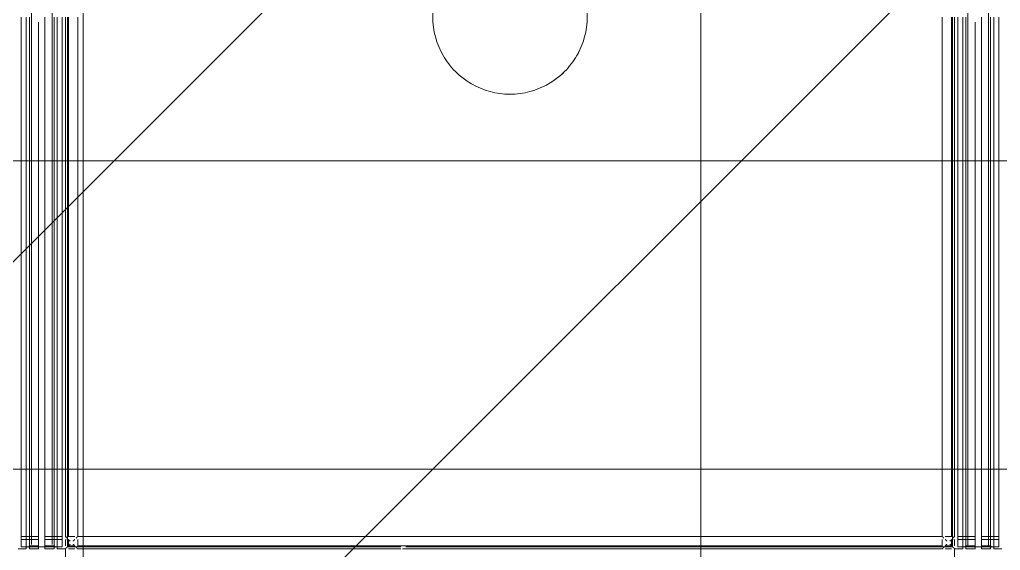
# Model space of a CAD drawing. Header units: millimetres. Extents: x -57519 to 497916, y -349472 to 446842.
# Drawn here: x 313866 to 314819, y 49729 to 50245 of the extents above; entities that cross this region are included whole.
import ezdxf

# ---------------------------------------------------------------- set-up
doc = ezdxf.new("R2010")
doc.units = ezdxf.units.MM
for name, color, linetype, lineweight in [('A-CLNG', 13, 'Continuous', 5), ('A-DETL-GENF', 92, 'Continuous', 5), ('A-FLOR-PATT', 8, 'Continuous', 5), ('E-LITE-EQPM', 33, 'Continuous', 5)]:
    doc.layers.add(name, color=color, linetype=linetype, lineweight=lineweight)

# ---------------------------------------------------------------- blocks, each defined once
blk = doc.blocks.new('Ceilings 10 - Ceilings 10-14177161-SITE COVERAGE')
at = {"layer": 'A-CLNG'}
for p, q in [((65104.29, 49732.49), (65104.29, 50247.49)), ((65104.29, 49732.49), (65104.29, 50247.49)), ((65109.29, 49742.49), (65109.29, 50247.49)), ((65109.29, 49742.49), (65109.29, 50247.49)), ((65112.29, 49742.49), (65112.29, 50247.49)), ((65112.29, 50247.49), (65112.29, 49734.68)), ((65114.29, 50247.49), (65114.29, 49734.68)), ((65114.29, 49734.68), (65114.29, 50247.49)), ((65121.29, 50242.49), (65121.29, 49742.49)), ((65121.29, 49734.68), (65121.29, 50242.49)), ((65127.29, 50247.49), (65127.29, 49734.68)), ((65127.29, 49742.49), (65127.29, 50247.49)), ((65134.29, 50247.49), (65134.29, 49734.68)), ((65134.29, 49734.68), (65134.29, 50247.49)), ((65136.29, 50247.49), (65136.29, 49742.49)), ((65136.29, 49734.68), (65136.29, 50247.49)), ((65139.29, 50247.49), (65139.29, 49742.49)), ((65139.29, 49742.49), (65139.29, 50247.49)), ((65144.29, 50247.49), (65144.29, 49732.49)), ((65144.29, 49732.49), (65144.29, 50247.49)), ((65147.29, 49742.49), (65147.29, 50247.49)), ((65149.29, 50247.49), (65149.29, 49732.49)), ((65149.29, 50247.49), (65149.29, 49742.49)), ((65149.29, 49732.49), (65149.29, 50247.49)), ((65149.29, 49742.49), (65149.29, 50247.49)), ((65150.29, 49742.49), (65150.29, 50247.49)), ((65159.29, 49742.49), (65159.29, 50247.49)), ((65999.29, 50247.49), (65999.29, 49742.49)), ((66008.29, 50247.49), (66008.29, 49742.49)), ((66009.29, 49732.49), (66009.29, 50247.49)), ((66009.29, 50247.49), (66009.29, 49732.49)), ((66009.29, 49742.49), (66009.29, 50247.49)), ((66009.29, 49742.49), (66009.29, 50247.49)), ((66011.29, 49742.49), (66011.29, 50247.49)), ((66014.29, 49732.49), (66014.29, 50247.49)), ((66014.29, 49732.49), (66014.29, 50247.49)), ((66019.29, 49742.49), (66019.29, 50247.49)), ((66019.29, 49742.49), (66019.29, 50247.49)), ((66022.29, 49742.49), (66022.29, 50247.49)), ((66022.29, 50247.49), (66022.29, 49732.49)), ((66024.29, 50247.49), (66024.29, 49732.49)), ((66024.29, 49732.49), (66024.29, 50247.49)), ((66031.29, 50242.49), (66031.29, 49742.49)), ((66031.29, 49732.49), (66031.29, 50242.49)), ((66037.29, 50247.49), (66037.29, 49732.49)), ((66037.29, 49742.49), (66037.29, 50247.49)), ((66044.29, 50247.49), (66044.29, 49732.49)), ((66044.29, 49732.49), (66044.29, 50247.49)), ((66046.29, 50247.49), (66046.29, 49742.49)), ((66046.29, 49732.49), (66046.29, 50247.49)), ((66049.29, 50247.49), (66049.29, 49742.49)), ((66049.29, 49742.49), (66049.29, 50247.49)), ((66054.29, 50247.49), (66054.29, 49732.49)), ((66054.29, 49732.49), (66054.29, 50247.49)), ((65104.53, 49739.49), (65110.79, 49739.49)), ((65121.29, 49739.49), (65104.53, 49739.49)), ((65110.79, 49742.49), (65104.63, 49742.49)), ((65104.63, 49742.49), (65121.29, 49742.49)), ((65109.29, 49742.49), (65109.29, 49742.43)), ((65109.29, 49734.68), (65109.29, 49742.49)), ((65109.29, 49742.43), (65109.29, 49741.74)), ((65109.29, 49741.74), (65109.29, 49740.99)), ((65109.29, 49740.99), (65109.29, 49731.99)), ((65109.29, 49737.99), (65109.29, 49739.49)), ((65109.29, 49733.49), (65109.29, 49739.49)), ((65109.29, 49734.99), (65109.29, 49737.99)), ((65112.24, 49742.49), (65110.79, 49742.49)), ((65110.79, 49739.49), (65112.29, 49739.49)), ((65112.29, 49742.49), (65112.24, 49742.49)), ((65112.29, 49740.99), (65112.29, 49742.49)), ((65112.29, 49731.99), (65112.29, 49740.99)), ((65112.29, 49733.49), (65112.29, 49739.49)), ((65112.29, 49739.49), (65112.29, 49737.99)), ((65112.29, 49737.99), (65112.29, 49734.99)), ((65121.29, 49742.49), (65121.29, 49740.99)), ((65121.29, 49740.99), (65121.29, 49731.99)), ((65121.29, 49737.99), (65121.29, 49739.49)), ((65121.29, 49739.49), (65121.29, 49734.68)), ((65121.29, 49734.99), (65121.29, 49737.99)), ((65127.29, 49742.49), (65144.29, 49742.49)), ((65127.29, 49740.99), (65127.29, 49742.49)), ((65127.29, 49731.99), (65127.29, 49740.99)), ((65127.29, 49739.49), (65127.29, 49739.05)), ((65144.29, 49739.49), (65127.29, 49739.49)), ((65127.29, 49734.68), (65127.29, 49739.49)), ((65127.29, 49739.05), (65127.29, 49737.99)), ((65127.29, 49737.99), (65127.29, 49734.99)), ((65136.34, 49742.49), (65136.29, 49742.49)), ((65136.29, 49742.49), (65136.29, 49740.99)), ((65136.29, 49740.99), (65136.29, 49731.99)), ((65136.29, 49739.49), (65136.29, 49733.49)), ((65136.29, 49739.05), (65136.29, 49739.49)), ((65136.29, 49739.49), (65137.79, 49739.49)), ((65136.29, 49737.99), (65136.29, 49739.05)), ((65136.29, 49734.99), (65136.29, 49737.99)), ((65137.79, 49742.49), (65136.34, 49742.49)), ((65144.29, 49742.49), (65137.79, 49742.49)), ((65137.79, 49739.49), (65144.29, 49739.49)), ((65139.29, 49742.43), (65139.29, 49742.49)), ((65139.29, 49742.49), (65139.29, 49734.68)), ((65139.29, 49740.99), (65139.29, 49742.43)), ((65139.29, 49731.99), (65139.29, 49740.99)), ((65139.29, 49739.49), (65139.29, 49737.99)), ((65139.29, 49733.49), (65139.29, 49739.49)), ((65139.29, 49737.99), (65139.29, 49734.99)), ((65147.29, 49737.99), (65147.29, 49739.49)), ((65147.29, 49733.49), (65147.29, 49739.49)), ((65147.29, 49734.99), (65147.29, 49737.99)), ((65149.18, 49742.49), (65148.79, 49742.49)), ((65148.79, 49739.49), (65149.18, 49739.49)), ((65150.24, 49742.49), (65149.18, 49742.49)), ((65149.18, 49739.49), (65150.29, 49739.49)), ((65149.29, 49742.49), (65154.79, 49742.49)), ((65149.29, 49737.99), (65149.29, 49739.49)), ((65149.29, 49739.49), (65149.29, 49734.68)), ((65149.29, 49732.49), (65149.29, 49737.99)), ((65150.29, 49742.49), (65150.24, 49742.49)), ((65151.04, 49742.49), (65150.29, 49742.49)), ((65150.29, 49733.49), (65150.29, 49739.49)), ((65151.79, 49742.49), (65151.04, 49742.49)), ((65154.79, 49742.49), (65151.79, 49742.49)), ((65154.79, 49742.49), (65155.18, 49742.49)), ((65155.85, 49742.49), (65154.79, 49742.49)), ((65155.18, 49742.49), (65155.54, 49742.49)), ((65155.54, 49742.49), (65155.85, 49742.49)), ((65155.85, 49742.49), (65156.24, 49742.49)), ((65156.24, 49742.49), (65155.85, 49742.49)), ((65156.24, 49742.49), (65156.29, 49742.49)), ((65156.29, 49742.49), (65156.24, 49742.49)), ((65999.29, 49742.49), (65159.29, 49742.49)), ((65159.29, 49739.49), (65159.29, 49739.43)), ((65159.29, 49737.99), (65159.29, 49739.49)), ((65159.29, 49739.43), (65159.29, 49737.99)), ((65159.29, 49737.99), (65159.29, 49734.99)), ((65159.29, 49732.49), (65159.29, 49737.99)), ((65999.29, 49739.05), (65999.29, 49739.49)), ((65999.29, 49739.49), (65999.29, 49739.05)), ((65999.29, 49737.99), (65999.29, 49739.05)), ((65999.29, 49739.05), (65999.29, 49738.74)), ((65999.29, 49738.74), (65999.29, 49737.99)), ((65999.29, 49734.99), (65999.29, 49737.99)), ((65999.29, 49737.99), (65999.29, 49732.49)), ((66002.73, 49742.49), (66002.29, 49742.49)), ((66002.29, 49742.49), (66002.73, 49742.49)), ((66003.79, 49742.49), (66002.73, 49742.49)), ((66002.73, 49742.49), (66003.4, 49742.49)), ((66003.4, 49742.49), (66003.79, 49742.49)), ((66006.79, 49742.49), (66003.79, 49742.49)), ((66003.79, 49742.49), (66009.29, 49742.49)), ((66007.85, 49742.49), (66006.79, 49742.49)), ((66008.24, 49742.49), (66007.85, 49742.49)), ((66008.29, 49742.49), (66008.24, 49742.49)), ((66008.34, 49742.49), (66008.29, 49742.49)), ((66008.29, 49739.49), (66008.29, 49733.49)), ((66008.29, 49739.49), (66009.4, 49739.49)), ((66009.04, 49742.49), (66008.34, 49742.49)), ((66009.79, 49742.49), (66009.04, 49742.49)), ((66009.29, 49739.49), (66009.29, 49737.99)), ((66009.29, 49732.49), (66009.29, 49739.49)), ((66009.29, 49737.99), (66009.29, 49732.49)), ((66009.4, 49739.49), (66009.79, 49739.49)), ((66011.29, 49739.49), (66011.29, 49739.28)), ((66011.29, 49733.49), (66011.29, 49739.49)), ((66011.29, 49739.28), (66011.29, 49737.99)), ((66011.29, 49737.99), (66011.29, 49734.99)), ((66014.53, 49739.49), (66020.79, 49739.49)), ((66031.29, 49739.49), (66014.53, 49739.49)), ((66020.79, 49742.49), (66014.63, 49742.49)), ((66014.63, 49742.49), (66031.29, 49742.49)), ((66019.29, 49742.49), (66019.29, 49742.43)), ((66019.29, 49732.49), (66019.29, 49742.49)), ((66019.29, 49742.43), (66019.29, 49742.05)), ((66019.29, 49742.05), (66019.29, 49740.99)), ((66019.29, 49740.99), (66019.29, 49732.49)), ((66019.29, 49737.99), (66019.29, 49739.49)), ((66019.29, 49733.49), (66019.29, 49739.49)), ((66019.29, 49734.99), (66019.29, 49737.99)), ((66021.18, 49742.49), (66020.79, 49742.49)), ((66020.79, 49739.49), (66022.29, 49739.49)), ((66022.24, 49742.49), (66021.18, 49742.49)), ((66022.29, 49742.49), (66022.24, 49742.49)), ((66022.29, 49740.99), (66022.29, 49742.49)), ((66022.29, 49732.49), (66022.29, 49740.99)), ((66022.29, 49733.49), (66022.29, 49739.49)), ((66022.29, 49739.49), (66022.29, 49739.43)), ((66022.29, 49739.43), (66022.29, 49738.74)), ((66022.29, 49738.74), (66022.29, 49737.99)), ((66022.29, 49737.99), (66022.29, 49734.99)), ((66031.29, 49742.49), (66031.29, 49740.99)), ((66031.29, 49740.99), (66031.29, 49732.49)), ((66031.29, 49739.43), (66031.29, 49739.49)), ((66031.29, 49739.49), (66031.29, 49732.49)), ((66031.29, 49739.05), (66031.29, 49739.43)), ((66031.29, 49738.74), (66031.29, 49739.05)), ((66031.29, 49737.99), (66031.29, 49738.74)), ((66031.29, 49734.99), (66031.29, 49737.99)), ((66037.29, 49742.49), (66054.29, 49742.49)), ((66037.29, 49740.99), (66037.29, 49742.49)), ((66037.29, 49732.49), (66037.29, 49740.99)), ((66037.29, 49739.49), (66037.29, 49737.99)), ((66054.29, 49739.49), (66037.29, 49739.49)), ((66037.29, 49732.49), (66037.29, 49739.49)), ((66037.29, 49737.99), (66037.29, 49734.99)), ((66046.34, 49742.49), (66046.29, 49742.49)), ((66046.29, 49742.49), (66046.29, 49740.99)), ((66046.29, 49740.99), (66046.29, 49732.49)), ((66046.29, 49739.49), (66046.29, 49733.49)), ((66046.29, 49737.99), (66046.29, 49739.49)), ((66046.29, 49739.49), (66047.79, 49739.49)), ((66046.29, 49734.99), (66046.29, 49737.99)), ((66047.79, 49742.49), (66046.34, 49742.49)), ((66054.29, 49742.49), (66047.79, 49742.49)), ((66047.79, 49739.49), (66054.29, 49739.49)), ((66049.29, 49742.43), (66049.29, 49742.49)), ((66049.29, 49742.49), (66049.29, 49732.49)), ((66049.29, 49741.37), (66049.29, 49742.43)), ((66049.29, 49740.99), (66049.29, 49741.37)), ((66049.29, 49732.49), (66049.29, 49740.99)), ((66049.29, 49739.49), (66049.29, 49738.74)), ((66049.29, 49733.49), (66049.29, 49739.49)), ((66049.29, 49738.74), (66049.29, 49737.99)), ((66049.29, 49737.99), (66049.29, 49734.99)), ((65109.29, 49730.49), (65101.29, 49730.49)), ((65104.29, 49732.49), (65144.29, 49732.49)), ((65144.29, 49732.49), (65104.29, 49732.49)), ((65109.29, 49733.49), (65109.29, 49734.99)), ((65109.29, 49731.99), (65109.29, 49730.49)), ((65112.29, 49734.99), (65112.29, 49733.49)), ((65121.29, 49733.49), (65112.29, 49733.49)), ((65112.29, 49730.49), (65112.29, 49731.99)), ((65121.29, 49730.49), (65112.29, 49730.49)), ((65121.29, 49733.49), (65121.29, 49734.99)), ((65121.29, 49732.37), (65121.29, 49733.49)), ((65121.29, 49731.99), (65121.29, 49732.37)), ((65121.29, 49731.99), (65121.29, 49730.49)), ((65127.29, 49734.99), (65127.29, 49734.6)), ((65127.29, 49734.6), (65127.29, 49733.49)), ((65136.29, 49733.49), (65127.29, 49733.49)), ((65127.29, 49733.49), (65127.29, 49732.37)), ((65127.29, 49732.37), (65127.29, 49731.99)), ((65127.29, 49730.92), (65127.29, 49731.99)), ((65127.29, 49730.49), (65127.29, 49730.92)), ((65136.29, 49730.49), (65127.29, 49730.49)), ((65136.29, 49733.54), (65136.29, 49734.99)), ((65136.29, 49733.49), (65136.29, 49733.54)), ((65136.29, 49731.99), (65136.29, 49730.49)), ((65139.29, 49734.99), (65139.29, 49734.24)), ((65139.29, 49734.24), (65139.29, 49733.49)), ((65139.29, 49730.49), (65139.29, 49731.99)), ((65147.29, 49730.49), (65139.29, 49730.49)), ((65147.29, 49733.49), (65147.29, 49734.99)), ((65147.29, 49730.49), (65147.29, 49722.49)), ((65149.29, 49734.68), (65149.29, 49732.49)), ((65149.29, 49732.49), (65473.25, 49732.49)), ((65154.79, 49732.49), (65149.29, 49732.49)), ((65473.25, 49732.49), (65149.29, 49732.49)), ((65156.29, 49732.49), (65149.29, 49732.49)), ((65156.29, 49733.49), (65150.29, 49733.49)), ((65150.29, 49730.49), (65151.79, 49730.49)), ((65156.29, 49730.49), (65150.29, 49730.49)), ((65151.79, 49730.49), (65154.79, 49730.49)), ((65154.79, 49732.49), (65156.29, 49732.49)), ((65154.79, 49730.49), (65156.29, 49730.49)), ((65156.29, 49732.74), (65156.29, 49733.49)), ((65156.29, 49732.37), (65156.29, 49732.74)), ((65156.29, 49731.99), (65156.29, 49732.37)), ((65159.29, 49734.99), (65159.29, 49733.49)), ((65999.29, 49733.49), (65159.29, 49733.49)), ((65159.29, 49733.49), (65159.29, 49732.74)), ((65159.29, 49732.74), (65159.29, 49732.37)), ((65473.25, 49732.49), (65159.29, 49732.49)), ((65473.25, 49732.49), (65159.29, 49732.49)), ((65159.29, 49732.37), (65159.29, 49731.99)), ((65473.25, 49730.49), (65159.29, 49730.49)), ((65999.29, 49730.49), (65474.69, 49730.49)), ((65478.03, 49732.49), (66009.29, 49732.49)), ((65999.29, 49732.49), (65478.03, 49732.49)), ((66009.29, 49732.49), (65478.03, 49732.49)), ((65999.29, 49732.49), (65478.03, 49732.49)), ((65999.29, 49734.24), (65999.29, 49734.99)), ((65999.29, 49733.92), (65999.29, 49734.24)), ((65999.29, 49733.69), (65999.29, 49733.92)), ((65999.29, 49733.54), (65999.29, 49733.69)), ((65999.29, 49733.49), (65999.29, 49733.54)), ((65999.29, 49731.99), (65999.29, 49733.49)), ((66008.29, 49733.49), (66002.29, 49733.49)), ((66002.29, 49733.49), (66002.29, 49733.05)), ((66002.29, 49733.05), (66002.29, 49731.99)), ((66002.29, 49732.49), (66003.79, 49732.49)), ((66009.29, 49732.49), (66002.29, 49732.49)), ((66002.29, 49730.49), (66003.79, 49730.49)), ((66008.29, 49730.49), (66002.29, 49730.49)), ((66009.29, 49732.49), (66003.79, 49732.49)), ((66003.79, 49730.49), (66006.79, 49730.49)), ((66006.79, 49730.49), (66008.29, 49730.49)), ((66011.29, 49734.99), (66011.29, 49733.49)), ((66019.29, 49730.49), (66011.29, 49730.49)), ((66011.29, 49722.49), (66011.29, 49730.49)), ((66014.29, 49732.49), (66054.29, 49732.49)), ((66054.29, 49732.49), (66014.29, 49732.49)), ((66019.29, 49733.49), (66019.29, 49734.99)), ((66019.29, 49731.99), (66019.29, 49730.49)), ((66022.29, 49734.99), (66022.29, 49733.49)), ((66031.29, 49733.49), (66022.29, 49733.49)), ((66022.29, 49730.49), (66022.29, 49731.99)), ((66031.29, 49730.49), (66022.29, 49730.49)), ((66031.29, 49733.49), (66031.29, 49734.99)), ((66031.29, 49732.37), (66031.29, 49733.49)), ((66031.29, 49731.99), (66031.29, 49732.37)), ((66031.29, 49731.99), (66031.29, 49730.49)), ((66037.29, 49734.99), (66037.29, 49733.49)), ((66046.29, 49733.49), (66037.29, 49733.49)), ((66037.29, 49733.49), (66037.29, 49732.37)), ((66037.29, 49732.37), (66037.29, 49731.99)), ((66037.29, 49730.49), (66037.29, 49731.99)), ((66046.29, 49730.49), (66037.29, 49730.49)), ((66046.29, 49733.49), (66046.29, 49734.99)), ((66046.29, 49731.99), (66046.29, 49730.49)), ((66049.29, 49734.99), (66049.29, 49733.49)), ((66049.29, 49730.49), (66049.29, 49731.99)), ((66057.29, 49730.49), (66049.29, 49730.49))]:
    blk.add_line(p, q, dxfattribs=at)
for points in [[(65147.29, 49742.49), (65147.29, 49742.49), (65147.3, 49742.48), (65147.33, 49742.45), (65147.35, 49742.43)], [(65147.35, 49742.43), (65147.36, 49742.41), (65147.41, 49742.37), (65147.49, 49742.29), (65147.59, 49742.19), (65147.67, 49742.11), (65147.7, 49742.07)], [(65147.7, 49742.07), (65147.74, 49742.04), (65147.82, 49741.95), (65147.95, 49741.83), (65148.08, 49741.69), (65148.18, 49741.6), (65148.22, 49741.56)], [(65148.22, 49741.56), (65148.31, 49741.46), (65148.41, 49741.37), (65148.5, 49741.27)], [(65148.5, 49741.27), (65148.6, 49741.18), (65148.7, 49741.08), (65148.79, 49740.99)], [(65150.29, 49739.49), (65150.29, 49739.49), (65150.3, 49739.48), (65150.34, 49739.43), (65150.41, 49739.37), (65150.49, 49739.29), (65150.59, 49739.19), (65150.7, 49739.08), (65150.82, 49738.95), (65150.95, 49738.83), (65151.08, 49738.69), (65151.18, 49738.6), (65151.22, 49738.56)], [(65151.22, 49738.56), (65151.31, 49738.46), (65151.5, 49738.27), (65151.7, 49738.08), (65151.79, 49737.99)], [(65159.09, 49742.28), (65159.12, 49742.31), (65159.18, 49742.37), (65159.22, 49742.41), (65159.24, 49742.43)], [(65159.29, 49742.49), (65159.29, 49742.49), (65159.28, 49742.48), (65159.26, 49742.45), (65159.24, 49742.43)], [(65159.24, 49742.43), (65159.26, 49742.45), (65159.28, 49742.48), (65159.29, 49742.49), (65159.29, 49742.49)], [(65999.35, 49742.43), (65999.33, 49742.45), (65999.3, 49742.48), (65999.29, 49742.49), (65999.29, 49742.49)], [(65999.29, 49742.49), (65999.29, 49742.49), (65999.3, 49742.48), (65999.33, 49742.45), (65999.35, 49742.43)], [(65999.35, 49742.43), (65999.36, 49742.41), (65999.41, 49742.37), (65999.46, 49742.31), (65999.49, 49742.28)], [(66002.29, 49739.49), (66002.29, 49739.49), (66002.3, 49739.48), (66002.34, 49739.43), (66002.41, 49739.37), (66002.46, 49739.31), (66002.49, 49739.28)], [(66002.49, 49739.28), (66002.53, 49739.25), (66002.59, 49739.19), (66002.67, 49739.11), (66002.7, 49739.07)], [(66002.7, 49739.07), (66002.74, 49739.04), (66002.82, 49738.95), (66002.91, 49738.87), (66002.95, 49738.83)], [(66002.95, 49738.83), (66003, 49738.78), (66003.08, 49738.69), (66003.18, 49738.6), (66003.22, 49738.56)], [(66003.22, 49738.56), (66003.31, 49738.46), (66003.41, 49738.37), (66003.5, 49738.27)], [(66003.5, 49738.27), (66003.6, 49738.18), (66003.7, 49738.08), (66003.79, 49737.99)], [(66006.79, 49737.99), (66006.89, 49738.08), (66006.99, 49738.18), (66007.08, 49738.27)], [(66007.08, 49738.27), (66007.18, 49738.37), (66007.27, 49738.46), (66007.36, 49738.56)], [(66007.36, 49738.56), (66007.41, 49738.6), (66007.5, 49738.69), (66007.63, 49738.83), (66007.76, 49738.95), (66007.88, 49739.08), (66007.99, 49739.19), (66008.09, 49739.29), (66008.18, 49739.37), (66008.24, 49739.43), (66008.28, 49739.48), (66008.29, 49739.49), (66008.29, 49739.49)], [(66011.24, 49742.43), (66011.26, 49742.45), (66011.28, 49742.48), (66011.29, 49742.49), (66011.29, 49742.49)], [(65111.08, 49732.27), (65110.99, 49732.18), (65110.89, 49732.08), (65110.79, 49731.99)], [(65111.36, 49732.56), (65111.27, 49732.46), (65111.18, 49732.37), (65111.08, 49732.27)], [(65112.29, 49733.49), (65112.29, 49733.49), (65112.28, 49733.48), (65112.24, 49733.43), (65112.18, 49733.37), (65112.09, 49733.29), (65111.99, 49733.19), (65111.88, 49733.08), (65111.76, 49732.95), (65111.63, 49732.83), (65111.5, 49732.69), (65111.41, 49732.6), (65111.36, 49732.56)], [(65137.22, 49732.56), (65137.18, 49732.6), (65137.08, 49732.69), (65136.95, 49732.83), (65136.82, 49732.95), (65136.7, 49733.08), (65136.59, 49733.19), (65136.49, 49733.29), (65136.41, 49733.37), (65136.34, 49733.43), (65136.3, 49733.48), (65136.29, 49733.49), (65136.29, 49733.49)], [(65137.79, 49731.99), (65137.7, 49732.08), (65137.5, 49732.27), (65137.31, 49732.46), (65137.22, 49732.56)], [(65155.36, 49734.41), (65155.27, 49734.51), (65155.08, 49734.7), (65154.89, 49734.89), (65154.79, 49734.99)], [(65156.29, 49733.49), (65156.29, 49733.49), (65156.28, 49733.5), (65156.24, 49733.54), (65156.18, 49733.6), (65156.09, 49733.68), (65155.99, 49733.78), (65155.88, 49733.9), (65155.76, 49734.02), (65155.63, 49734.14), (65155.5, 49734.28), (65155.41, 49734.37), (65155.36, 49734.41)], [(65159.29, 49730.49), (65159.29, 49730.49), (65159.28, 49730.5), (65159.26, 49730.52), (65159.24, 49730.54)], [(65999.35, 49730.54), (65999.33, 49730.52), (65999.3, 49730.5), (65999.29, 49730.49), (65999.29, 49730.49)], [(66003.22, 49734.41), (66003.18, 49734.37), (66003.08, 49734.28), (66002.95, 49734.14), (66002.82, 49734.02), (66002.7, 49733.9), (66002.59, 49733.78), (66002.49, 49733.68), (66002.41, 49733.6), (66002.34, 49733.54), (66002.3, 49733.5), (66002.29, 49733.49), (66002.29, 49733.49)], [(66003.79, 49734.99), (66003.7, 49734.89), (66003.5, 49734.7), (66003.32, 49734.51), (66003.22, 49734.41)], [(66009.22, 49732.56), (66009.18, 49732.6), (66009.08, 49732.69), (66008.95, 49732.83), (66008.82, 49732.95), (66008.7, 49733.08), (66008.59, 49733.19), (66008.49, 49733.29), (66008.41, 49733.37), (66008.34, 49733.43), (66008.3, 49733.48), (66008.29, 49733.49), (66008.29, 49733.49)], [(66009.5, 49732.27), (66009.41, 49732.37), (66009.31, 49732.46), (66009.22, 49732.56)], [(66009.79, 49731.99), (66009.7, 49732.08), (66009.6, 49732.18), (66009.5, 49732.27)], [(66021.36, 49732.56), (66021.27, 49732.46), (66021.08, 49732.27), (66020.89, 49732.08), (66020.79, 49731.99)], [(66022.29, 49733.49), (66022.29, 49733.49), (66022.28, 49733.48), (66022.24, 49733.43), (66022.18, 49733.37), (66022.09, 49733.29), (66021.99, 49733.19), (66021.88, 49733.08), (66021.76, 49732.95), (66021.63, 49732.83), (66021.5, 49732.69), (66021.41, 49732.6), (66021.36, 49732.56)], [(66047.22, 49732.56), (66047.18, 49732.6), (66047.08, 49732.69), (66046.95, 49732.83), (66046.82, 49732.95), (66046.7, 49733.08), (66046.59, 49733.19), (66046.49, 49733.29), (66046.41, 49733.37), (66046.34, 49733.43), (66046.3, 49733.48), (66046.29, 49733.49), (66046.29, 49733.49)], [(66047.5, 49732.27), (66047.41, 49732.37), (66047.31, 49732.46), (66047.22, 49732.56)], [(66047.79, 49731.99), (66047.7, 49732.08), (66047.6, 49732.18), (66047.5, 49732.27)]]:
    blk.add_open_spline(points, degree=3, dxfattribs=at)
for points, knots in [([(65154.79, 49737.99), (65154.89, 49738.08), (65155.08, 49738.27), (65155.32, 49738.51), (65155.5, 49738.69), (65155.63, 49738.83), (65155.76, 49738.95), (65155.88, 49739.08), (65155.99, 49739.19), (65156.09, 49739.29), (65156.18, 49739.37), (65156.24, 49739.43), (65156.28, 49739.48), (65156.29, 49739.49), (65156.29, 49739.49)], [0, 0, 0, 0, 0.142857, 0.285714, 0.357143, 0.428571, 0.5, 0.571429, 0.642857, 0.714286, 0.785714, 0.857143, 0.928571, 1, 1, 1, 1]), ([(65156.29, 49739.49), (65156.29, 49739.49), (65156.28, 49739.48), (65156.24, 49739.43), (65156.18, 49739.37), (65156.09, 49739.29), (65155.99, 49739.19), (65155.88, 49739.08), (65155.76, 49738.95), (65155.63, 49738.83), (65155.5, 49738.69), (65155.32, 49738.51), (65155.08, 49738.27), (65154.89, 49738.08), (65154.79, 49737.99)], [0, 0, 0, 0, 0.071429, 0.142857, 0.214286, 0.285714, 0.357143, 0.428571, 0.5, 0.571429, 0.642857, 0.714286, 0.857143, 1, 1, 1, 1]), ([(65159.24, 49742.43), (65159.22, 49742.41), (65159.18, 49742.37), (65159.09, 49742.29), (65158.99, 49742.19), (65158.88, 49742.08), (65158.76, 49741.95), (65158.63, 49741.83), (65158.5, 49741.69), (65158.32, 49741.51), (65158.08, 49741.27), (65157.89, 49741.08), (65157.79, 49740.99)], [0.1428571, 0.1428571, 0.1428571, 0.1428571, 0.2142857, 0.2857143, 0.3571429, 0.4285714, 0.5, 0.5714286, 0.6428571, 0.7142857, 0.8571429, 1, 1, 1, 1]), ([(65157.79, 49740.99), (65157.89, 49741.08), (65158.08, 49741.27), (65158.32, 49741.51), (65158.5, 49741.69), (65158.63, 49741.83), (65158.76, 49741.95), (65158.88, 49742.08), (65158.99, 49742.19), (65159.06, 49742.25), (65159.09, 49742.28)], [0, 0, 0, 0, 0.1428571, 0.2857143, 0.3571429, 0.4285714, 0.5, 0.5714286, 0.6428571, 0.7142857, 0.7142857, 0.7142857, 0.7142857]), ([(66000.79, 49740.99), (66000.7, 49741.08), (66000.5, 49741.27), (66000.27, 49741.51), (66000.08, 49741.69), (65999.95, 49741.83), (65999.82, 49741.95), (65999.7, 49742.08), (65999.59, 49742.19), (65999.49, 49742.29), (65999.41, 49742.37), (65999.36, 49742.41), (65999.35, 49742.43)], [0, 0, 0, 0, 0.1428571, 0.2857143, 0.3571429, 0.4285714, 0.5, 0.5714286, 0.6428571, 0.7142857, 0.7857143, 0.8571429, 0.8571429, 0.8571429, 0.8571429]), ([(65999.49, 49742.28), (65999.53, 49742.25), (65999.59, 49742.19), (65999.7, 49742.08), (65999.82, 49741.95), (65999.95, 49741.83), (66000.08, 49741.69), (66000.27, 49741.51), (66000.5, 49741.27), (66000.7, 49741.08), (66000.79, 49740.99)], [0.2857143, 0.2857143, 0.2857143, 0.2857143, 0.3571429, 0.4285714, 0.5, 0.5714286, 0.6428571, 0.7142857, 0.8571429, 1, 1, 1, 1]), ([(66003.79, 49737.99), (66003.7, 49738.08), (66003.5, 49738.27), (66003.27, 49738.51), (66003.08, 49738.69), (66002.95, 49738.83), (66002.82, 49738.95), (66002.7, 49739.08), (66002.59, 49739.19), (66002.49, 49739.29), (66002.41, 49739.37), (66002.34, 49739.43), (66002.3, 49739.48), (66002.29, 49739.49), (66002.29, 49739.49)], [0, 0, 0, 0, 0.142857, 0.285714, 0.357143, 0.428571, 0.5, 0.571429, 0.642857, 0.714286, 0.785714, 0.857143, 0.928571, 1, 1, 1, 1]), ([(66009.79, 49740.99), (66009.89, 49741.08), (66010.08, 49741.27), (66010.32, 49741.51), (66010.5, 49741.69), (66010.63, 49741.83), (66010.76, 49741.95), (66010.88, 49742.08), (66010.99, 49742.19), (66011.09, 49742.29), (66011.18, 49742.37), (66011.22, 49742.41), (66011.24, 49742.43)], [0, 0, 0, 0, 0.1428571, 0.2857143, 0.3571429, 0.4285714, 0.5, 0.5714286, 0.6428571, 0.7142857, 0.7857143, 0.8571429, 0.8571429, 0.8571429, 0.8571429]), ([(65148.79, 49731.99), (65148.7, 49731.89), (65148.5, 49731.7), (65148.27, 49731.46), (65148.08, 49731.28), (65147.95, 49731.14), (65147.82, 49731.02), (65147.7, 49730.9), (65147.59, 49730.78), (65147.49, 49730.68), (65147.41, 49730.6), (65147.34, 49730.54), (65147.3, 49730.5), (65147.29, 49730.49), (65147.29, 49730.49)], [0, 0, 0, 0, 0.142857, 0.285714, 0.357143, 0.428571, 0.5, 0.571429, 0.642857, 0.714286, 0.785714, 0.857143, 0.928571, 1, 1, 1, 1]), ([(65150.29, 49733.49), (65150.29, 49733.49), (65150.28, 49733.48), (65150.24, 49733.43), (65150.18, 49733.37), (65150.09, 49733.29), (65149.99, 49733.19), (65149.88, 49733.08), (65149.76, 49732.95), (65149.63, 49732.83), (65149.5, 49732.69), (65149.32, 49732.51), (65149.08, 49732.27), (65148.89, 49732.08), (65148.79, 49731.99)], [0, 0, 0, 0, 0.071429, 0.142857, 0.214286, 0.285714, 0.357143, 0.428571, 0.5, 0.571429, 0.642857, 0.714286, 0.857143, 1, 1, 1, 1]), ([(65151.79, 49734.99), (65151.7, 49734.89), (65151.5, 49734.7), (65151.27, 49734.46), (65151.08, 49734.28), (65150.95, 49734.14), (65150.82, 49734.02), (65150.7, 49733.9), (65150.59, 49733.78), (65150.49, 49733.68), (65150.41, 49733.6), (65150.34, 49733.54), (65150.3, 49733.5), (65150.29, 49733.49), (65150.29, 49733.49)], [0, 0, 0, 0, 0.142857, 0.285714, 0.357143, 0.428571, 0.5, 0.571429, 0.642857, 0.714286, 0.785714, 0.857143, 0.928571, 1, 1, 1, 1]), ([(65159.24, 49730.54), (65159.22, 49730.56), (65159.18, 49730.6), (65159.09, 49730.68), (65158.99, 49730.78), (65158.88, 49730.9), (65158.76, 49731.02), (65158.63, 49731.14), (65158.5, 49731.28), (65158.32, 49731.46), (65158.08, 49731.7), (65157.89, 49731.89), (65157.79, 49731.99)], [0.1428571, 0.1428571, 0.1428571, 0.1428571, 0.2142857, 0.2857143, 0.3571429, 0.4285714, 0.5, 0.5714286, 0.6428571, 0.7142857, 0.8571429, 1, 1, 1, 1]), ([(66000.79, 49731.99), (66000.7, 49731.89), (66000.5, 49731.7), (66000.27, 49731.46), (66000.08, 49731.28), (65999.95, 49731.14), (65999.82, 49731.02), (65999.7, 49730.9), (65999.59, 49730.78), (65999.49, 49730.68), (65999.41, 49730.6), (65999.36, 49730.56), (65999.35, 49730.54)], [0, 0, 0, 0, 0.1428571, 0.2857143, 0.3571429, 0.4285714, 0.5, 0.5714286, 0.6428571, 0.7142857, 0.7857143, 0.8571429, 0.8571429, 0.8571429, 0.8571429]), ([(66008.29, 49733.49), (66008.29, 49733.49), (66008.28, 49733.5), (66008.24, 49733.54), (66008.18, 49733.6), (66008.09, 49733.68), (66007.99, 49733.78), (66007.88, 49733.9), (66007.76, 49734.02), (66007.63, 49734.14), (66007.5, 49734.28), (66007.32, 49734.46), (66007.08, 49734.7), (66006.89, 49734.89), (66006.79, 49734.99)], [0, 0, 0, 0, 0.071429, 0.142857, 0.214286, 0.285714, 0.357143, 0.428571, 0.5, 0.571429, 0.642857, 0.714286, 0.857143, 1, 1, 1, 1]), ([(66011.29, 49730.49), (66011.29, 49730.49), (66011.28, 49730.5), (66011.24, 49730.54), (66011.18, 49730.6), (66011.09, 49730.68), (66010.99, 49730.78), (66010.88, 49730.9), (66010.76, 49731.02), (66010.63, 49731.14), (66010.5, 49731.28), (66010.32, 49731.46), (66010.08, 49731.7), (66009.89, 49731.89), (66009.79, 49731.99)], [0, 0, 0, 0, 0.071429, 0.142857, 0.214286, 0.285714, 0.357143, 0.428571, 0.5, 0.571429, 0.642857, 0.714286, 0.857143, 1, 1, 1, 1])]:
    blk.add_open_spline(points, degree=3, knots=knots, dxfattribs=at)
blk = doc.blocks.new('DLN_Face Base lighting-01 - 150mm _R_-V463-SITE COVERAGE')
at = {"layer": 'E-LITE-EQPM'}
for start, end in [(90, 180), (105, 120), (90, 105), (60, 89.99999), (75, 89.99999), (60, 75), (45, 60), (15, 45), (30, 45), (150, 165), (15, 30), (165, 180), (360, 15), (180, 270), (345, 360), (315, 345), (315, 345), (210, 225), (225, 255), (300, 315), (270.00001, 300), (255, 270)]:
    blk.add_arc((0, 0), 75, start, end, dxfattribs=at)

msp = doc.modelspace()

# ---------------------------------------------------------------- hatches: boundary and pattern name
at = {"layer": 'A-DETL-GENF'}
h = msp.add_hatch(dxfattribs=at)
h.set_pattern_fill('FP_40', color=250, style=0, pattern_type=2)
h.set_pattern_definition([(45, (248763.4, 0), (-1257.236, 1257.236), []), (45, (248763.4, 1905), (-1257.236, 1257.236), [])])
h.paths.add_polyline_path([(325750.11, -8642.51), (328562.73, -8642.51), (328562.73, 4657.49), (341312.73, 4657.49), (341312.73, 30557.49), (342712.73, 30557.49), (342712.73, 48907.68), (339962.73, 48907.68), (339962.73, 52157.49), (338962.73, 52157.49), (338962.73, 53757.49), (297512.73, 53757.49), (297512.73, 52247.49), (286277.73, 52247.49), (286277.73, 34407.49), (285902.73, 34407.49), (285902.73, 7407.49), (286277.73, 7407.49), (286277.73, -2267.51), (315555.23, -2267.51), (315555.23, -8642.51), (321257.06, -8642.51)], flags=0)
at = {"layer": 'A-FLOR-PATT'}
h = msp.add_hatch(dxfattribs=at)
h.set_pattern_fill('FP_20', color=256, style=0, pattern_type=2)
h.set_pattern_definition([(90, (321127.73, 26107.5), (-600, 4e-14), []), (180, (321127.73, 26107.5), (4e-14, -300), [])])
h.paths.add_polyline_path([(318727.73, 40207.49), (319852.73, 40207.49), (319852.73, 42282.49), (318727.73, 42282.49), (318727.73, 40387.09)], flags=0)
h.paths.add_polyline_path([(319502.73, 40919.99), (319470.38, 40924.24), (319423.3, 40949.72), (319406.21, 40967.2), (319391.37, 40989.99), (319381.48, 41016.52), (319377.73, 41044.99), (319381.99, 41077.34), (319407.47, 41124.41), (319423.3, 41140.25), (319447.73, 41156.35), (319474.26, 41166.24), (319502.73, 41169.99), (319552.88, 41158.35), (319582.16, 41140.25), (319602.73, 41118.24), (319615.9, 41095.61), (319623.98, 41073.46), (319627.73, 41044.99), (319623.47, 41012.63), (319598, 40965.56), (319580.51, 40948.46), (319557.73, 40933.63), (319531.2, 40923.73)], flags=0)
h.paths.add_polyline_path([(319502.73, 41878.32), (319470.38, 41882.57), (319423.3, 41908.05), (319406.21, 41925.53), (319391.37, 41948.32), (319381.48, 41974.85), (319377.73, 42003.32), (319381.99, 42035.67), (319407.47, 42082.74), (319423.3, 42098.58), (319447.73, 42114.68), (319474.26, 42124.57), (319502.73, 42128.32), (319552.88, 42116.68), (319582.16, 42098.58), (319602.73, 42076.57), (319615.9, 42053.94), (319623.98, 42031.79), (319627.73, 42003.32), (319623.47, 41970.96), (319598, 41923.89), (319580.51, 41906.79), (319557.73, 41891.96), (319531.2, 41882.06)], flags=0)
h.paths.add_polyline_path([(319502.73, 42882.49), (319470.38, 42886.74), (319423.3, 42912.22), (319406.21, 42929.7), (319391.71, 42951.68), (319381.48, 42979.02), (319379.24, 43018.94), (319381.99, 43039.84), (319407.47, 43086.91), (319423.3, 43102.75), (319447.73, 43118.85), (319474.26, 43128.74), (319502.73, 43132.49), (319552.88, 43120.85), (319582.16, 43102.75), (319599.26, 43085.27), (319615.9, 43058.11), (319623.98, 43035.96), (319627.73, 43007.49), (319623.47, 42975.13), (319598, 42928.06), (319580.51, 42910.96), (319557.73, 42896.13), (319531.2, 42886.23)], flags=0)
h.paths.add_polyline_path([(313944.23, 42882.49), (317127.73, 42882.49), (317127.73, 44132.49), (317277.73, 44128.64), (317277.73, 42882.49), (319852.73, 42882.49), (319852.73, 44957.49), (318727.73, 44957.49), (318732.95, 43632.49), (318733.73, 43632.49), (318733.73, 43538.49), (318927.73, 43538.49), (318927.73, 43532.49), (318527.73, 43532.49), (318527.73, 44957.49), (312652.73, 44957.49), (312652.73, 42882.49), (313944.17, 42882.49)], flags=0)
h.paths.add_polyline_path([(317902.73, 43182.49), (317870.38, 43186.74), (317823.3, 43212.22), (317806.21, 43229.7), (317791.37, 43252.49), (317781.48, 43279.02), (317777.73, 43307.49), (317781.99, 43339.84), (317807.47, 43386.91), (317823.3, 43402.75), (317847.73, 43418.85), (317887.28, 43430.45), (317902.73, 43432.49), (317952.88, 43420.85), (317982.16, 43402.75), (317999.26, 43385.27), (318015.9, 43358.11), (318024.61, 43331.21), (318027.73, 43307.49), (318023.47, 43275.13), (317998, 43228.06), (317980.51, 43210.96), (317957.73, 43196.13), (317931.2, 43186.23)], flags=0)
h.paths.add_polyline_path([(316602.73, 43232.49), (316565.23, 43242.53), (316537.78, 43269.99), (316527.73, 43307.49), (316537.78, 43344.99), (316565.23, 43372.44), (316602.73, 43382.49), (316640.23, 43372.44), (316667.68, 43344.99), (316677.73, 43307.49), (316667.68, 43269.99), (316640.23, 43242.53), (316618.26, 43234.53)], flags=0)
h.paths.add_polyline_path([(315552.73, 43232.49), (315515.23, 43242.53), (315487.78, 43269.99), (315477.73, 43307.49), (315488.42, 43345.82), (315515.23, 43372.44), (315552.73, 43382.49), (315590.23, 43372.44), (315617.68, 43344.99), (315627.73, 43307.49), (315617.68, 43269.99), (315590.23, 43242.53), (315568.26, 43234.53)], flags=0)
h.paths.add_polyline_path([(314502.73, 43232.49), (314465.23, 43242.53), (314437.78, 43269.99), (314427.73, 43307.49), (314437.78, 43344.99), (314465.23, 43372.44), (314502.73, 43382.49), (314540.23, 43372.44), (314567.68, 43344.99), (314577.73, 43307.49), (314567.68, 43269.99), (314540.23, 43242.53), (314517.5, 43234.43)], flags=0)
h.paths.add_polyline_path([(313302.73, 43232.49), (313265.23, 43242.53), (313237.78, 43269.99), (313227.73, 43307.49), (313237.78, 43344.99), (313265.23, 43372.44), (313302.73, 43382.49), (313340.23, 43372.44), (313367.68, 43344.99), (313377.73, 43307.49), (313367.68, 43269.99), (313340.23, 43242.53), (313307.72, 43233.14)], flags=0)
h.paths.add_polyline_path([(319502.73, 43990.82), (319470.38, 43995.08), (319423.3, 44020.56), (319405.17, 44039.39), (319391.37, 44060.82), (319381.48, 44087.35), (319377.73, 44115.82), (319381.99, 44148.17), (319407.47, 44195.25), (319427.69, 44214.45), (319447.73, 44227.18), (319474.26, 44237.07), (319502.73, 44240.82), (319552.88, 44229.19), (319582.16, 44211.08), (319599.5, 44193.29), (319615.9, 44166.45), (319623.98, 44144.29), (319627.73, 44115.82), (319623.47, 44083.47), (319598, 44036.39), (319580.51, 44019.3), (319557.73, 44004.46), (319531.2, 43994.57)], flags=0)
h.paths.add_polyline_path([(317024.03, 44166.73), (317024.01, 44166.74), (317044.84, 44166.73)], flags=0)
h.paths.add_polyline_path([(317902.73, 44682.49), (317870.38, 44686.74), (317823.3, 44712.22), (317806.21, 44729.7), (317791.37, 44752.49), (317781.48, 44779.02), (317777.73, 44807.49), (317781.99, 44839.84), (317807.47, 44886.91), (317823.3, 44902.75), (317847.73, 44918.85), (317887.28, 44930.45), (317902.73, 44932.49), (317952.88, 44920.85), (317982.16, 44902.75), (317999.26, 44885.27), (318015.9, 44858.11), (318023.98, 44835.96), (318027.18, 44803.27), (318023.47, 44775.13), (317998, 44728.06), (317980.51, 44710.96), (317957.73, 44696.13), (317931.2, 44686.23)], flags=0)
h.paths.add_polyline_path([(315552.73, 44682.49), (315520.38, 44686.74), (315473.3, 44712.22), (315456.21, 44729.7), (315441.37, 44752.49), (315431.48, 44779.02), (315427.73, 44807.49), (315431.99, 44839.84), (315458, 44887.6), (315479.62, 44907.6), (315497.73, 44918.85), (315524.26, 44928.74), (315552.73, 44932.49), (315602.88, 44920.85), (315632.16, 44902.75), (315649.26, 44885.27), (315665.9, 44858.11), (315673.98, 44835.96), (315675.12, 44787.66), (315673.47, 44775.13), (315648, 44728.06), (315630.51, 44710.96), (315607.73, 44696.13), (315581.2, 44686.23)], flags=0)
h.paths.add_polyline_path([(316602.73, 44682.49), (316570.38, 44686.74), (316523.3, 44712.22), (316506.21, 44729.7), (316491.37, 44752.49), (316481.48, 44779.02), (316477.73, 44807.49), (316483.21, 44842.78), (316507.47, 44886.91), (316523.3, 44902.75), (316547.73, 44918.85), (316577.73, 44929.19), (316602.73, 44932.49), (316652.88, 44920.85), (316682.16, 44902.75), (316699.26, 44885.27), (316715.9, 44858.11), (316723.98, 44835.96), (316727.18, 44803.27), (316723.47, 44775.13), (316698, 44728.06), (316680.51, 44710.96), (316657.73, 44696.13), (316631.2, 44686.23)], flags=0)
h.paths.add_polyline_path([(313302.73, 44682.49), (313270.38, 44686.74), (313223.3, 44712.22), (313206.21, 44729.7), (313191.37, 44752.49), (313181.48, 44779.02), (313177.73, 44807.49), (313181.99, 44839.84), (313207.47, 44886.91), (313223.3, 44902.75), (313247.73, 44918.85), (313275.25, 44928.87), (313302.73, 44932.49), (313352.88, 44920.85), (313382.16, 44902.75), (313399.26, 44885.27), (313415.9, 44858.11), (313423.98, 44835.96), (313427.18, 44803.27), (313419.36, 44765.21), (313398, 44728.06), (313380.51, 44710.96), (313357.73, 44696.13), (313331.2, 44686.23)], flags=0)
h.paths.add_polyline_path([(314502.73, 44687.49), (314470.38, 44691.74), (314423.3, 44717.22), (314406.21, 44734.7), (314391.37, 44757.49), (314381.48, 44784.02), (314377.73, 44812.49), (314381.99, 44844.84), (314407.47, 44891.91), (314423.3, 44907.75), (314447.73, 44923.85), (314474.26, 44933.74), (314517.5, 44935.54), (314552.88, 44925.85), (314582.16, 44907.75), (314599.26, 44890.27), (314615.9, 44863.11), (314623.98, 44840.96), (314626.52, 44803.27), (314623.47, 44780.13), (314598, 44733.06), (314580.51, 44715.96), (314557.73, 44701.13), (314517.5, 44689.43)], flags=0)
h.paths.add_polyline_path([(316577.73, 45557.49), (316627.73, 45557.49), (316627.73, 45882.49), (314027.73, 45882.49), (314027.73, 45557.49), (316483.21, 45557.49)], flags=0)
h.paths.add_polyline_path([(318727.73, 45557.49), (319852.73, 45557.49), (319852.73, 48182.49), (313963.84, 48182.49), (313963.84, 46682.49), (317277.73, 46682.49), (317277.73, 47032.49), (318627.73, 47032.49), (318627.73, 47038.49), (318721.73, 47038.49), (318721.73, 47232.49), (318727.73, 47232.49), (318727.73, 45686.51)], flags=0)
h.paths.add_polyline_path([(316103.74, 45686.51), (316103.73, 45686.51), (316103.73, 45882.49)], flags=0)
h.paths.add_polyline_path([(319502.73, 46324.15), (319470.38, 46328.41), (319423.3, 46353.89), (319406.21, 46371.37), (319391.37, 46394.15), (319381.48, 46420.68), (319377.73, 46449.15), (319381.99, 46481.5), (319407.47, 46528.58), (319423.3, 46544.41), (319447.73, 46560.51), (319474.26, 46570.4), (319502.73, 46574.15), (319552.88, 46562.52), (319582.16, 46544.41), (319599.26, 46526.93), (319615.9, 46499.78), (319623.98, 46477.62), (319627.73, 46449.15), (319623.47, 46416.8), (319598, 46369.72), (319580.51, 46352.62), (319557.73, 46337.79), (319531.2, 46327.9)], flags=0)
h.paths.add_polyline_path([(313009.41, 46382.49), (313813.84, 46382.49), (313813.84, 48182.49), (312652.73, 48182.49), (312652.73, 46382.49), (313009.29, 46382.49)], flags=0)
h.paths.add_polyline_path([(317198.71, 47047.68), (317198.7, 47047.69), (317227.73, 47047.69)], flags=0)
h.paths.add_polyline_path([(314829.69, 47747.4), (314829.68, 47747.4), (314829.68, 47963.21)], flags=0)
h.paths.add_polyline_path([(314829.69, 47452.99), (314829.68, 47452.99), (314829.69, 47747.4)], flags=0)
h.paths.add_polyline_path([(314829.69, 47388.8), (314829.68, 47388.81), (314829.69, 47452.99)], flags=0)
h.paths.add_polyline_path([(314823.69, 47747.4), (314823.68, 47747.4), (314823.68, 47965.53)], flags=0)
h.paths.add_polyline_path([(314823.69, 47452.99), (314823.68, 47452.99), (314823.69, 47747.4)], flags=0)
h.paths.add_polyline_path([(314823.69, 47390.99), (314823.68, 47390.99), (314823.69, 47452.99)], flags=0)
h.paths.add_polyline_path([(314785.69, 47747.4), (314785.68, 47747.4), (314785.68, 47980.22)], flags=0)
h.paths.add_polyline_path([(314785.69, 47452.99), (314785.68, 47452.99), (314785.69, 47747.4)], flags=0)
h.paths.add_polyline_path([(314785.69, 47404.84), (314785.68, 47404.85), (314785.69, 47452.99)], flags=0)
h.paths.add_polyline_path([(314771.69, 47747.4), (314771.68, 47747.4), (314771.68, 47985.63)], flags=0)
h.paths.add_polyline_path([(314771.69, 47452.99), (314771.68, 47452.99), (314771.69, 47747.4)], flags=0)
h.paths.add_polyline_path([(314771.69, 47409.95), (314771.68, 47409.95), (314771.69, 47452.99)], flags=0)
h.paths.add_polyline_path([(312965.69, 47747.4), (312965.68, 47747.4), (312965.68, 48041.81)], flags=0)
h.paths.add_polyline_path([(312951.69, 47747.4), (312951.68, 47747.4), (312951.68, 48041.81)], flags=0)
h.paths.add_polyline_path([(313009.69, 47747.4), (313009.68, 47747.4), (313009.68, 48041.81)], flags=0)
h.paths.add_polyline_path([(313009.69, 47452.99), (313009.68, 47452.99), (313009.69, 47747.4)], flags=0)
h.paths.add_polyline_path([(313003.69, 47747.4), (313003.68, 47747.4), (313003.68, 48041.81)], flags=0)
h.paths.add_polyline_path([(313003.69, 47452.99), (313003.68, 47452.99), (313003.69, 47747.4)], flags=0)
h.paths.add_polyline_path([(319502.73, 47532.49), (319470.38, 47536.74), (319423.3, 47562.22), (319405.62, 47580.47), (319391.37, 47602.49), (319381.48, 47629.02), (319377.73, 47657.49), (319381.99, 47689.84), (319407.47, 47736.91), (319423.3, 47752.75), (319447.73, 47768.85), (319474.26, 47778.74), (319502.73, 47782.49), (319552.88, 47770.85), (319582.16, 47752.75), (319599.84, 47734.51), (319615.9, 47708.11), (319623.98, 47685.96), (319627.73, 47657.49), (319623.47, 47625.13), (319598, 47578.06), (319580.51, 47560.96), (319557.73, 47546.13), (319531.2, 47536.23)], flags=0)
h.paths.add_polyline_path([(317982.73, 47532.49), (317950.38, 47536.74), (317903.3, 47562.22), (317887.28, 47578.3), (317871.37, 47602.49), (317861.48, 47629.02), (317857.73, 47657.49), (317861.99, 47689.84), (317887.47, 47736.91), (317905.27, 47754.26), (317927.73, 47768.85), (317954.26, 47778.74), (317982.73, 47782.49), (318033.56, 47770.57), (318062.16, 47752.75), (318079.26, 47735.27), (318095.9, 47708.11), (318103.98, 47685.96), (318107.73, 47657.49), (318103.47, 47625.13), (318078, 47578.06), (318060.51, 47560.96), (318037.73, 47546.13), (318011.2, 47536.23)], flags=0)
h.paths.add_polyline_path([(316162.73, 47532.49), (316130.38, 47536.74), (316083.3, 47562.22), (316066.21, 47579.7), (316051.37, 47602.49), (316041.48, 47629.02), (316037.73, 47657.49), (316041.99, 47689.84), (316067.47, 47736.91), (316083.3, 47752.75), (316107.73, 47768.85), (316145.78, 47780.25), (316162.73, 47782.49), (316202.39, 47775.2), (316242.16, 47752.75), (316259.26, 47735.27), (316275.9, 47708.11), (316283.98, 47685.96), (316287.73, 47657.49), (316283.47, 47625.13), (316258, 47578.06), (316240.51, 47560.96), (316217.73, 47546.13), (316191.2, 47536.23)], flags=0)
h.paths.add_polyline_path([(314342.73, 47532.49), (314310.38, 47536.74), (314263.3, 47562.22), (314246.21, 47579.7), (314229.2, 47607.73), (314221.48, 47629.02), (314217.73, 47657.49), (314221.99, 47689.84), (314247.47, 47736.91), (314263.3, 47752.75), (314287.73, 47768.85), (314314.26, 47778.74), (314342.73, 47782.49), (314392.88, 47770.85), (314422.16, 47752.75), (314439.26, 47735.27), (314455.9, 47708.11), (314463.98, 47685.96), (314467.73, 47657.49), (314463.47, 47625.13), (314438, 47578.06), (314420.51, 47560.96), (314397.73, 47546.13), (314371.2, 47536.23)], flags=0)
h.paths.add_polyline_path([(313427.73, 47582.49), (313390.23, 47592.53), (313362.78, 47619.99), (313352.73, 47657.49), (313362.78, 47694.99), (313390.23, 47722.44), (313427.73, 47732.49), (313465.23, 47722.44), (313492.68, 47694.99), (313502.73, 47657.49), (313492.68, 47619.99), (313465.23, 47592.53), (313443.26, 47584.53)], flags=0)
h.paths.add_polyline_path([(312652.73, 48782.49), (319852.73, 48782.49), (319852.73, 49002.41), (319841.2, 48998.73), (319812.73, 48994.99), (319780.38, 48999.24), (319733.3, 49024.72), (319716.21, 49042.2), (319701.37, 49064.99), (319691.48, 49091.52), (319687.73, 49119.99), (319691.99, 49152.34), (319717.47, 49199.41), (319738.79, 49219.46), (319757.73, 49231.35), (319784.26, 49241.24), (319812.73, 49244.99), (319852.73, 49244.99), (319850.23, 50182.53), (319812.73, 50172.49), (319775.23, 50182.53), (319747.78, 50209.99), (319737.84, 50248.33), (319747.78, 50284.99), (319775.23, 50312.44), (319812.73, 50322.49), (319850.25, 50312.42), (319852.73, 50312.75), (319852.73, 50982.49), (312652.73, 50982.49), (312652.73, 48925.05)], flags=0)
h.paths.add_polyline_path([(317982.73, 48994.99), (317950.38, 48999.24), (317903.3, 49024.72), (317887.28, 49040.8), (317871.37, 49064.99), (317861.48, 49091.52), (317857.73, 49119.99), (317861.99, 49152.34), (317887.47, 49199.41), (317908.79, 49219.46), (317927.73, 49231.35), (317954.26, 49241.24), (317982.73, 49244.99), (318032.88, 49233.35), (318062.16, 49215.25), (318079.26, 49197.77), (318095.9, 49170.61), (318103.98, 49148.46), (318107.73, 49119.99), (318103.47, 49087.63), (318078, 49040.56), (318060.51, 49023.46), (318037.73, 49008.63), (318011.2, 48998.73)], flags=0)
h.paths.add_polyline_path([(317072.73, 48994.99), (317040.38, 48999.24), (316993.3, 49024.72), (316976.21, 49042.2), (316961.37, 49064.99), (316951.48, 49091.52), (316947.73, 49119.99), (316951.99, 49152.34), (316977.47, 49199.41), (316998.79, 49219.46), (317017.73, 49231.35), (317044.26, 49241.24), (317072.73, 49244.99), (317122.88, 49233.35), (317152.16, 49215.25), (317169.26, 49197.77), (317185.9, 49170.61), (317193.98, 49148.46), (317197.73, 49119.99), (317193.47, 49087.63), (317168, 49040.56), (317150.51, 49023.46), (317127.73, 49008.63), (317101.2, 48998.73)], flags=0)
h.paths.add_polyline_path([(315242.73, 48994.99), (315210.38, 48999.24), (315163.3, 49024.72), (315146.21, 49042.2), (315131.37, 49064.99), (315121.48, 49091.52), (315117.73, 49119.99), (315121.99, 49152.34), (315147.47, 49199.41), (315168.79, 49219.46), (315187.73, 49231.35), (315214.26, 49241.24), (315242.73, 49244.99), (315292.88, 49233.35), (315322.16, 49215.25), (315339.26, 49197.77), (315355.9, 49170.61), (315363.98, 49148.46), (315367.73, 49119.99), (315359.95, 49079.12), (315338, 49040.56), (315320.51, 49023.46), (315297.73, 49008.63), (315271.2, 48998.73)], flags=0)
h.paths.add_polyline_path([(316162.73, 48994.99), (316130.38, 48999.24), (316083.3, 49024.72), (316066.21, 49042.2), (316051.37, 49064.99), (316041.48, 49091.52), (316037.73, 49119.99), (316045.1, 49159.84), (316067.47, 49199.41), (316088.79, 49219.46), (316107.73, 49231.35), (316134.26, 49241.24), (316162.73, 49244.99), (316202.39, 49237.7), (316242.16, 49215.25), (316259.26, 49197.77), (316275.9, 49170.61), (316283.98, 49148.46), (316287.73, 49119.99), (316283.47, 49087.63), (316258, 49040.56), (316240.51, 49023.46), (316217.73, 49008.63), (316191.2, 48998.73)], flags=0)
h.paths.add_polyline_path([(314342.73, 48994.99), (314310.38, 48999.24), (314263.3, 49024.72), (314246.21, 49042.2), (314231.37, 49064.99), (314221.48, 49091.52), (314217.73, 49119.99), (314221.99, 49152.34), (314247.47, 49199.41), (314268.79, 49219.46), (314287.73, 49231.35), (314314.26, 49241.24), (314342.73, 49244.99), (314392.88, 49233.35), (314422.16, 49215.25), (314439.26, 49197.77), (314455.9, 49170.61), (314463.98, 49148.46), (314467.73, 49119.99), (314463.47, 49087.63), (314438, 49040.56), (314420.51, 49023.46), (314397.73, 49008.63), (314371.2, 48998.73)], flags=0)
h.paths.add_polyline_path([(316631.23, 49675.52), (316631.23, 49675.54), (316637.73, 49675.54)], flags=0)
h.paths.add_polyline_path([(318417.73, 49675.52), (318417.73, 49675.54), (318424.23, 49675.54)], flags=0)
h.paths.add_polyline_path([(316597.73, 49675.52), (316597.73, 49675.54), (316604.23, 49675.54)], flags=0)
h.paths.add_polyline_path([(316764.02, 49675.52), (316764.02, 49675.54), (316957.21, 49675.53)], flags=0)
h.paths.add_polyline_path([(316652.68, 49675.52), (316652.73, 49675.54), (316652.72, 49675.52)], flags=0)
h.paths.add_polyline_path([(317044.84, 49675.52), (317044.84, 49675.54), (317325.65, 49675.52)], flags=0)
h.paths.add_polyline_path([(318451.23, 49675.52), (318451.23, 49675.54), (318457.73, 49675.54)], flags=0)
h.paths.add_polyline_path([(316483.21, 49675.52), (316483.21, 49675.54), (316582.73, 49675.52)], flags=0)
h.paths.add_polyline_path([(316202.39, 49675.52), (316202.39, 49675.54), (316483.21, 49675.52)], flags=0)
h.paths.add_polyline_path([(318871.53, 49675.52), (318871.54, 49675.54), (319010.54, 49675.54)], flags=0)
h.paths.add_polyline_path([(318729.73, 49675.52), (318729.73, 49675.54), (318871.53, 49675.52)], flags=0)
h.paths.add_polyline_path([(318589.32, 49675.52), (318589.32, 49675.54), (318729.73, 49675.52)], flags=0)
h.paths.add_polyline_path([(318877.97, 49681.52), (318877.99, 49681.54), (319010.54, 49681.54)], flags=0)
h.paths.add_polyline_path([(318729.73, 49681.52), (318729.73, 49681.54), (318877.97, 49681.52)], flags=0)
h.paths.add_polyline_path([(316631.23, 49681.52), (316631.23, 49681.54), (316637.73, 49681.54)], flags=0)
h.paths.add_polyline_path([(317044.84, 49681.52), (317044.84, 49681.54), (317191.85, 49681.52)], flags=0)
h.paths.add_polyline_path([(316764.02, 49681.52), (316764.02, 49681.54), (316937.76, 49681.53)], flags=0)
h.paths.add_polyline_path([(316597.73, 49681.52), (316597.73, 49681.54), (316604.23, 49681.54)], flags=0)
h.paths.add_polyline_path([(318451.23, 49681.52), (318451.23, 49681.54), (318457.73, 49681.54)], flags=0)
h.paths.add_polyline_path([(318417.73, 49681.52), (318417.73, 49681.54), (318424.23, 49681.54)], flags=0)
h.paths.add_polyline_path([(316597.73, 49719.52), (316597.73, 49719.54), (316604.23, 49719.54)], flags=0)
h.paths.add_polyline_path([(316631.23, 49719.52), (316631.23, 49719.54), (316637.73, 49719.54)], flags=0)
h.paths.add_polyline_path([(316483.21, 49719.52), (316483.21, 49719.54), (316582.73, 49719.52)], flags=0)
h.paths.add_polyline_path([(318729.73, 49719.52), (318729.73, 49719.54), (318918.82, 49719.54)], flags=0)
h.paths.add_polyline_path([(316764.02, 49719.52), (316764.02, 49719.54), (316800.73, 49719.53)], flags=0)
h.paths.add_polyline_path([(318168.1, 49719.52), (318168.1, 49719.54), (318238.63, 49719.53)], flags=0)
h.paths.add_polyline_path([(318417.73, 49719.52), (318417.73, 49719.54), (318424.23, 49719.54)], flags=0)
h.paths.add_polyline_path([(317044.84, 49719.52), (317044.84, 49719.54), (317325.65, 49719.52)], flags=0)
h.paths.add_polyline_path([(318451.23, 49719.52), (318451.23, 49719.54), (318457.73, 49719.54)], flags=0)
h.paths.add_polyline_path([(316652.73, 49733.52), (316652.73, 49733.54), (316764.02, 49733.52)], flags=0)
h.paths.add_polyline_path([(318451.23, 49733.52), (318451.23, 49733.54), (318457.73, 49733.54)], flags=0)
h.paths.add_polyline_path([(316597.73, 49733.52), (316597.73, 49733.54), (316604.23, 49733.54)], flags=0)
h.paths.add_polyline_path([(318417.73, 49733.52), (318417.73, 49733.54), (318424.23, 49733.54)], flags=0)
h.paths.add_polyline_path([(318729.73, 49733.52), (318729.73, 49733.54), (318933.86, 49733.54)], flags=0)
h.paths.add_polyline_path([(318589.32, 49733.52), (318589.32, 49733.54), (318729.73, 49733.52)], flags=0)
h.paths.add_polyline_path([(316631.23, 49733.52), (316631.23, 49733.54), (316637.73, 49733.54)], flags=0)
h.paths.add_polyline_path([(317044.84, 49733.52), (317044.84, 49733.54), (317325.65, 49733.52)], flags=0)
h.paths.add_polyline_path([(318168.1, 49733.52), (318168.1, 49733.54), (318402.78, 49733.52)], flags=0)
h.paths.add_polyline_path([(315733.74, 50247.49), (315733.72, 50247.49), (315733.73, 50397.11)], flags=0)
h.paths.add_polyline_path([(316643.74, 50397.11), (316643.73, 50397.11), (316643.73, 50623.81)], flags=0)
h.paths.add_polyline_path([(317982.73, 50172.49), (317945.23, 50182.53), (317917.78, 50209.99), (317907.73, 50247.49), (317917.78, 50284.99), (317945.23, 50312.44), (317982.73, 50322.49), (318020.23, 50312.44), (318047.68, 50284.99), (318057.73, 50247.49), (318047.68, 50209.99), (318020.23, 50182.53), (317998.26, 50174.53)], flags=0)
h.paths.add_polyline_path([(318892.73, 50172.49), (318855.23, 50182.53), (318827.78, 50209.99), (318817.73, 50247.49), (318827.78, 50284.99), (318855.23, 50312.44), (318892.73, 50322.49), (318930.23, 50312.44), (318957.68, 50284.99), (318967.73, 50247.49), (318957.68, 50209.99), (318930.23, 50182.53), (318908.26, 50174.53)], flags=0)
h.paths.add_polyline_path([(315242.73, 50172.49), (315205.23, 50182.53), (315177.78, 50209.99), (315167.73, 50247.49), (315177.78, 50284.99), (315205.23, 50312.44), (315242.73, 50322.49), (315280.23, 50312.44), (315307.68, 50284.99), (315317.73, 50247.49), (315307.68, 50209.99), (315280.23, 50182.53), (315258.26, 50174.53)], flags=0)
h.paths.add_polyline_path([(316162.73, 50172.49), (316125.23, 50182.53), (316097.78, 50209.99), (316087.73, 50247.49), (316097.78, 50284.99), (316125.23, 50312.44), (316162.73, 50322.49), (316200.25, 50312.42), (316227.68, 50284.99), (316237.73, 50247.49), (316227.68, 50209.99), (316200.23, 50182.53), (316178.26, 50174.53)], flags=0)
h.paths.add_polyline_path([(317072.73, 50172.49), (317035.23, 50182.53), (317007.78, 50209.99), (316997.73, 50247.49), (317007.78, 50284.99), (317035.23, 50312.44), (317072.73, 50322.49), (317110.23, 50312.44), (317137.68, 50284.99), (317147.73, 50247.49), (317137.68, 50209.99), (317110.23, 50182.53), (317088.26, 50174.53)], flags=0)
h.paths.add_polyline_path([(314342.73, 50172.49), (314305.23, 50182.53), (314277.78, 50209.99), (314267.73, 50247.49), (314277.78, 50284.99), (314305.23, 50312.44), (314342.73, 50322.49), (314380.23, 50312.44), (314407.68, 50284.99), (314417.73, 50247.49), (314407.68, 50209.99), (314380.23, 50182.53), (314358.26, 50174.53)], flags=0)
h.paths.add_polyline_path([(313427.73, 50172.49), (313390.23, 50182.53), (313362.78, 50209.99), (313352.73, 50247.49), (313362.78, 50284.99), (313390.23, 50312.44), (313427.73, 50322.49), (313465.23, 50312.44), (313492.68, 50284.99), (313502.73, 50247.49), (313492.68, 50209.99), (313465.23, 50182.53), (313443.26, 50174.53)], flags=0)

# ---------------------------------------------------------------- linework, layer by layer
at = {"layer": 'A-CLNG'}
for p, q in [((313877.73, 49734.68), (313877.73, 50932.49)), ((313897.73, 50932.49), (313897.73, 49734.68)), ((314787.73, 49732.49), (314787.73, 50932.49)), ((314807.73, 50932.49), (314807.73, 49732.49))]:
    msp.add_line(p, q, dxfattribs=at)

# ---------------------------------------------------------------- block references
msp.add_blockref('Ceilings 10 - Ceilings 10-14177161-SITE COVERAGE', (248763.44, 0), dxfattribs=at)
at = {"layer": 'E-LITE-EQPM', "rotation": 269.9999999999993}
msp.add_blockref('DLN_Face Base lighting-01 - 150mm _R_-V463-SITE COVERAGE', (314342.73, 50247.49), dxfattribs=at)

doc.saveas('drawing.dxf')
